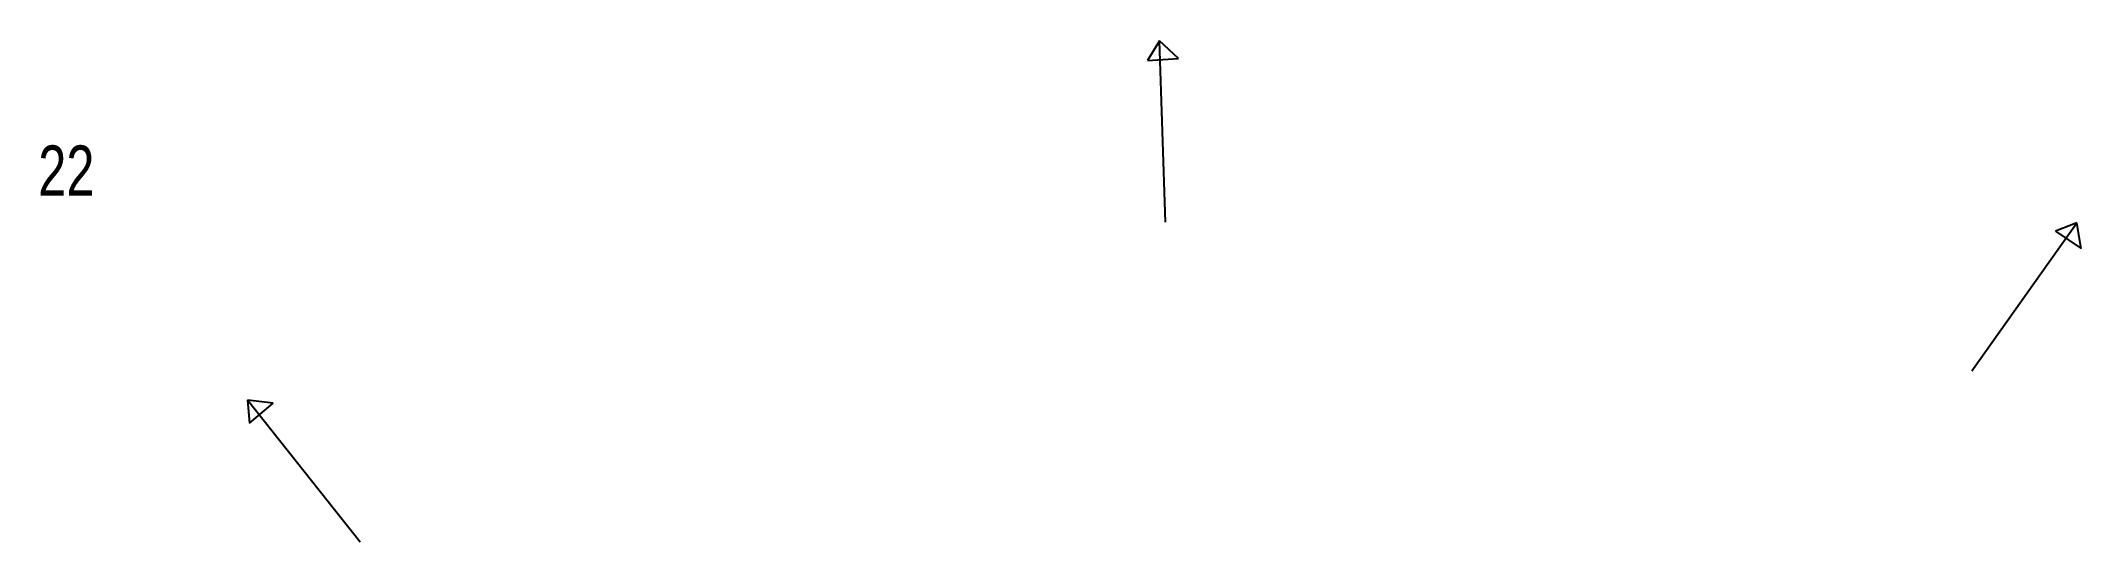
# Model space of a CAD drawing. Extents: x 878294 to 2409453, y -112941 to -40192.
# Drawn here: x 2368920 to 2409453, y -112941 to -102977 of the extents above.
import ezdxf

# ---------------------------------------------------------------- set-up
doc = ezdxf.new("R2010")
doc.units = 0
doc.header["$LTSCALE"] = 2000
doc.header["$MEASUREMENT"] = 0
doc.layers.add('S_04', color=2, linetype='CONTINUOUS')
doc.styles.add('KS', font='kstxt.shx', dxfattribs={"width": 0.75, "bigfont": 'kshz.shx'})

msp = doc.modelspace()

# ---------------------------------------------------------------- linework, layer by layer
at = {"layer": 'S_04'}
for p, q in [((2391144.77, -102977.19), (2390907.87, -103365.88)), ((2390907.87, -103365.88), (2391523.09, -103328.97)), ((2391263.65, -106578.22), (2391144.77, -102977.19)), ((2391523.09, -103328.97), (2391144.77, -102977.19)), ((2407282.03, -109535.76), (2409364.49, -106595.53)), ((2409364.49, -106595.53), (2408940.79, -106761.91)), ((2409453.15, -107104.47), (2409364.49, -106595.53)), ((2408940.79, -106761.91), (2409453.15, -107104.47)), ((2375263.65, -112941.43), (2373023.77, -110119.28)), ((2373023.77, -110119.28), (2373064.92, -110572.61)), ((2373537.18, -110176.6), (2373023.77, -110119.28)), ((2373064.92, -110572.61), (2373537.18, -110176.6))]:
    msp.add_line(p, q, dxfattribs=at)

# ---------------------------------------------------------------- texts
at = {"layer": 'S_04', "insert": (2368869.51, -105057.37), "char_height": 1000, "attachment_point": 1, "style": 'KS'}
msp.add_mtext_dynamic_manual_height_columns('22\\P', width=450.1385, gutter_width=1500, heights=[0], dxfattribs=at)

doc.saveas('drawing.dxf')
